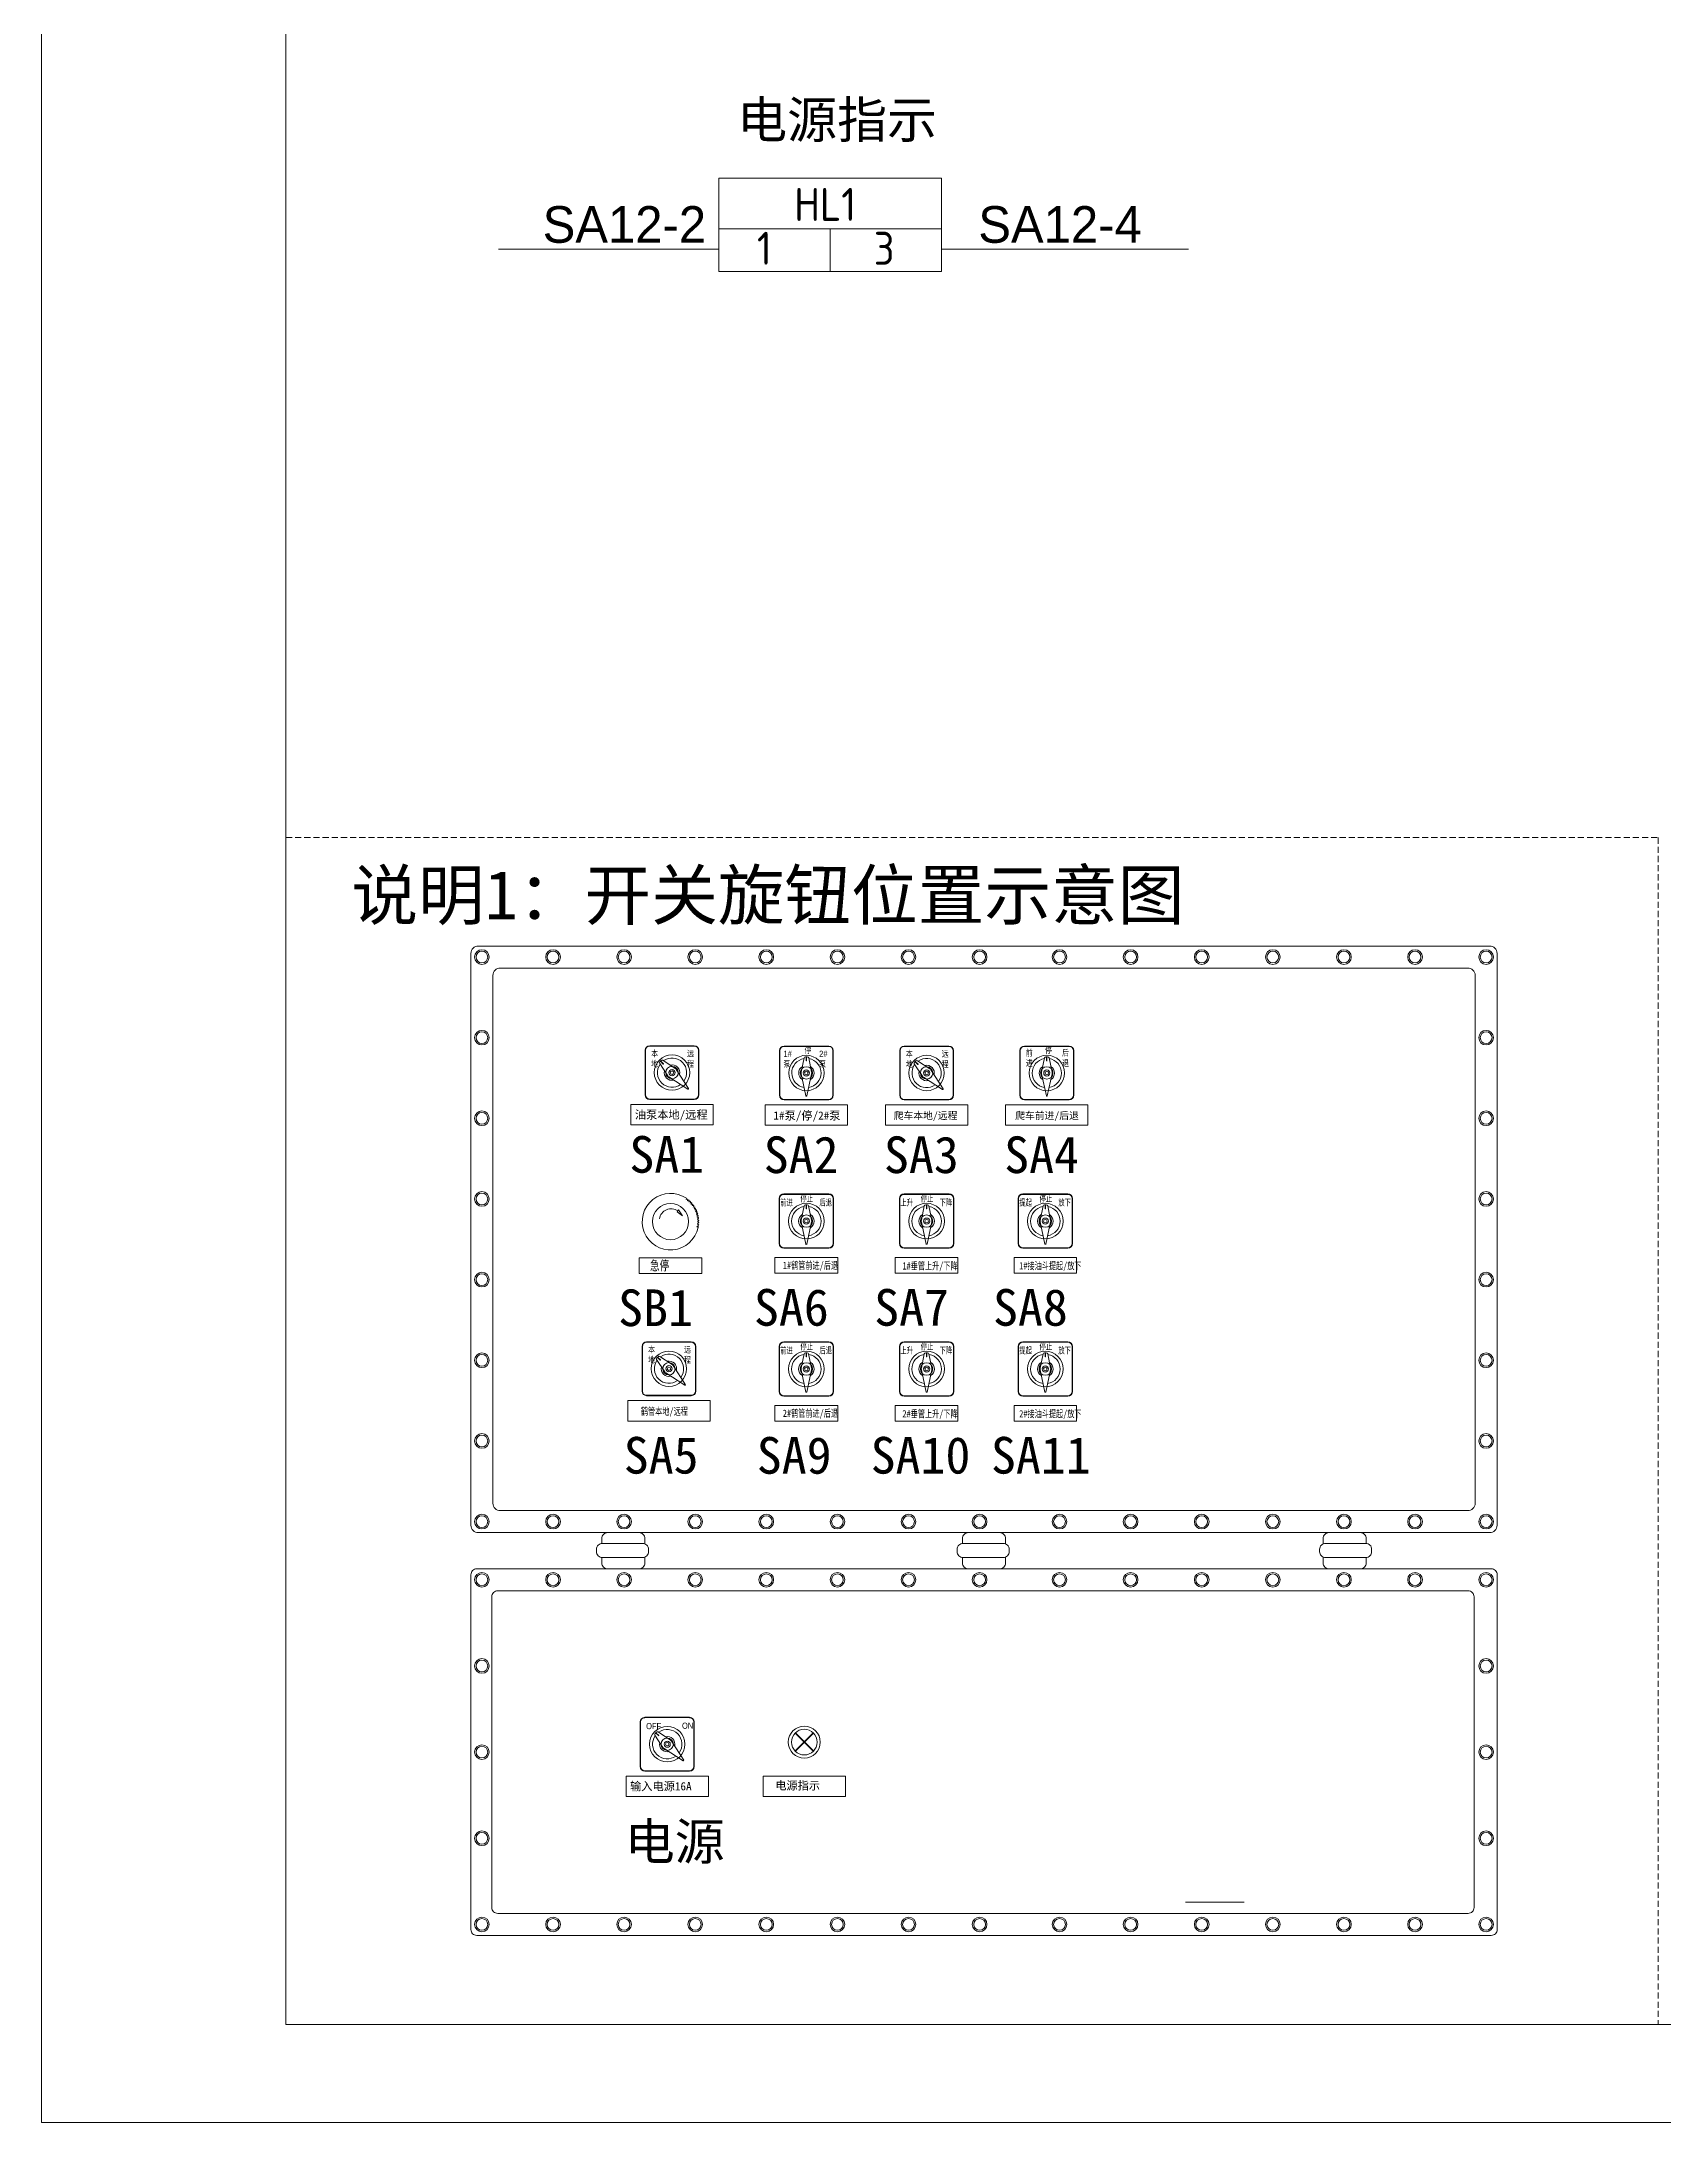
# Model space of a CAD drawing. Header units: millimetres. Extents: x 32626 to 72822, y 60047 to 123188.
# Drawn here: x 44413 to 45741, y 64401 to 66103 of the extents above; entities that cross this region are included whole.
import ezdxf

# ---------------------------------------------------------------- set-up
doc = ezdxf.new("R2010")
doc.units = ezdxf.units.MM
doc.header["$LTSCALE"] = 10
doc.linetypes.add('DASHED', pattern=[0.75, 0.5, -0.25])
doc.layers.get('0').update_dxf_attribs({"lineweight": 18})
for name, color, linetype, lineweight in [('1轮廓实线层', 7, 'Continuous', 18), ('2细线层', 4, 'Continuous', 18), ('图框层', 7, 'Continuous', 18)]:
    doc.layers.add(name, color=color, linetype=linetype, lineweight=lineweight)
doc.styles.add('FS', font='')
doc.styles.add('PC_TEXTSTYLE', font='SIMYOU.TTF', dxfattribs={"width": 0.8})
doc.styles.get("Standard").update_dxf_attribs({"font": 'isocp.shx', "width": 0.707, "bigfont": 'hztxt.shx'})
doc.styles.add('宋体', font='')
doc.styles.add('样式 1', font='SIMYOU.TTF', dxfattribs={"width": 0.75})
doc.styles.add('长仿宋', font='', dxfattribs={"width": 0.7})
doc.styles.get('FS').set_extended_font_data('宋体')
doc.styles.get('宋体').set_extended_font_data('宋体')
doc.styles.get('长仿宋').set_extended_font_data('宋体')

# ---------------------------------------------------------------- blocks, each defined once
blk = doc.blocks.new('本地远程')
for p, q in [((-35, 29), (-35, -29)), ((-34.5, -29), (-34.5, 29)), ((29, 35), (-29, 35)), ((-29, 34.5), (29, 34.5)), ((34.5, 29), (34.5, -29)), ((35, -29), (35, 29)), ((-5.5, -4.1), (-16, 11.8)), ((-14.1, 15.6), (-15.6, 14.1)), ((-15, 14.7), (-11.5, 11.1)), ((-14.7, 15), (-11.1, 11.5)), ((-11.8, 16), (4.1, 5.5)), ((21.5, -20.7), (5.5, 4.1)), ((-4.1, -5.5), (20.7, -21.5)), ((20.9, -21.5), (21.5, -20.9)), ((29, -34.5), (-29, -34.5)), ((-29, -35), (29, -35))]:
    blk.add_line(p, q)
for radius in [23, 8, 4, 2.25]:
    blk.add_circle((0, 0), radius)
for centre, radius, start, end in [((-29, 29), 6, 90, 180), ((-29, 29), 5.5, 90, 180), ((29, 29), 6, 0, 90), ((29, 29), 5.5, 360, 90), ((0, 0), 19, 144.8684, 305.9981), ((-14.2, 12.7), 2, 135, 206.5651), ((-12.7, 14.2), 2, 63.4349, 135), ((-11.3, 11.3), 0.25, 225, 45), ((0, 0), 19, 324.0019, 125.1316), ((0, 0), 10, 166.6435, 283.8145), ((0, 0), 10, 346.1855, 103.3565), ((1.3, 1.3), 5, 32.9777, 56.6397), ((-1.3, -1.3), 5, 213.3603, 237.0223), ((20.8, -21.3), 0.2, 237.1169, 315), ((21.3, -20.8), 0.2, 315, 32.8831), ((-29, -29), 6, 180, 270), ((-29, -29), 5.5, 180, 270), ((29, -29), 5.5, 270, 360), ((29, -29), 6, 270, 360)]:
    blk.add_arc(centre, radius, start, end)
at = {"char_height": 8, "attachment_point": 1, "style": 'PC_TEXTSTYLE'}
for s, insert, width in [('本地', (-27.1, 28.9), 14.149), ('远程', (19.6, 28.9), 15.64)]:
    blk.add_mtext(s, dxfattribs=dict(at, insert=insert, width=width))
blk = doc.blocks.new('液压泵旋钮')
for p, q in [((-35, 29), (-35, -29)), ((-34.5, -29), (-34.5, 29)), ((29, 35), (-29, 35)), ((-29, 34.5), (29, 34.5)), ((34.5, 29), (34.5, -29)), ((35, -29), (35, 29)), ((-6.8, 1), (-3, 19.6)), ((1.1, 21), (-1.1, 21)), ((-0.3, 21), (-0.3, 15.9)), ((0.2, 21), (0.2, 15.9)), ((3, 19.6), (6.8, 1)), ((-6.8, -1), (-0.6, -29.8)), ((0.6, -29.8), (6.8, -1)), ((29, -34.5), (-29, -34.5)), ((-29, -35), (29, -35)), ((-0.4, -30), (0.4, -30))]:
    blk.add_line(p, q)
for radius in [23, 8, 4, 2.25]:
    blk.add_circle((0, 0), radius)
for centre, radius, start, end in [((-29, 29), 6, 90, 180), ((-29, 29), 5.5, 90, 180), ((29, 29), 6, 0, 90), ((29, 29), 5.5, 360, 90), ((0, 0), 19, 99.8684, 260.9981), ((0, 0), 10, 121.6435, 238.8145), ((-1.9, 0), 5, 168.3603, 192.0223), ((-1.1, 19), 2, 90, 161.5651), ((0, 15.9), 0.25, 180, 0), ((1.1, 19), 2, 18.4349, 90), ((0, 0), 19, 279.0019, 80.1316), ((0, 0), 10, 301.1855, 58.3565), ((1.9, 0), 5, 347.9777, 11.6397), ((-29, -29), 6, 180, 270), ((-29, -29), 5.5, 180, 270), ((-0.4, -29.8), 0.2, 192.1169, 270), ((0.4, -29.8), 0.2, 270, 347.8831), ((29, -29), 5.5, 270, 360), ((29, -29), 6, 270, 360)]:
    blk.add_arc(centre, radius, start, end)
at = {"char_height": 8, "attachment_point": 1, "style": 'PC_TEXTSTYLE'}
for s, insert, width in [('1#泵', (-29.8, 28.9), 14.149), ('停', (-2.4, 33.6), 11), ('2#泵', (16.6, 28.9), 15.64)]:
    blk.add_mtext(s, dxfattribs=dict(at, insert=insert, width=width))
blk = doc.blocks.new('爬车旋钮')
for p, q in [((-35, 29), (-35, -29)), ((-34.5, -29), (-34.5, 29)), ((29, 35), (-29, 35)), ((-29, 34.5), (29, 34.5)), ((34.5, 29), (34.5, -29)), ((35, -29), (35, 29)), ((-6.8, 1), (-3, 19.6)), ((1.1, 21), (-1.1, 21)), ((-0.3, 21), (-0.3, 15.9)), ((0.2, 21), (0.2, 15.9)), ((3, 19.6), (6.8, 1)), ((-6.8, -1), (-0.6, -29.8)), ((0.6, -29.8), (6.8, -1)), ((29, -34.5), (-29, -34.5)), ((-29, -35), (29, -35)), ((-0.4, -30), (0.4, -30))]:
    blk.add_line(p, q)
for radius in [23, 8, 4, 2.25]:
    blk.add_circle((0, 0), radius)
for centre, radius, start, end in [((-29, 29), 6, 90, 180), ((-29, 29), 5.5, 90, 180), ((29, 29), 6, 0, 90), ((29, 29), 5.5, 360, 90), ((0, 0), 19, 99.8684, 260.9981), ((0, 0), 10, 121.6435, 238.8145), ((-1.9, 0), 5, 168.3603, 192.0223), ((-1.1, 19), 2, 90, 161.5651), ((0, 15.9), 0.25, 180, 0), ((1.1, 19), 2, 18.4349, 90), ((0, 0), 19, 279.0019, 80.1316), ((0, 0), 10, 301.1855, 58.3565), ((1.9, 0), 5, 347.9777, 11.6397), ((-29, -29), 6, 180, 270), ((-29, -29), 5.5, 180, 270), ((-0.4, -29.8), 0.2, 192.1169, 270), ((0.4, -29.8), 0.2, 270, 347.8831), ((29, -29), 5.5, 270, 360), ((29, -29), 6, 270, 360)]:
    blk.add_arc(centre, radius, start, end)
at = {"char_height": 8, "width": 11, "attachment_point": 1, "style": 'PC_TEXTSTYLE'}
for s, insert in [('前进', (-27.3, 30.2)), ('停', (-2.4, 33.6)), ('后退', (19.8, 30.2))]:
    blk.add_mtext(s, dxfattribs=dict(at, insert=insert))
blk = doc.blocks.new('急停')
for p, q in [((9.5, 13.8), (9.3, 12.9)), ((9.3, 12.9), (10.2, 13.3)), ((10.4, 13.1), (10.2, 12.2)), ((4.2, 5.9), (3.7, 5.4)), ((3.7, 5.4), (7, 2.9)), ((4.6, 6.5), (4.2, 5.9)), ((7, 2.9), (4.6, 6.5)), ((10.2, 12.2), (11, 12.6)), ((11.2, 12.4), (10.9, 11.6)), ((10.9, 11.6), (11.8, 11.9)), ((12, 11.7), (11.7, 10.8)), ((11.7, 10.8), (12.6, 11.1)), ((12.8, 10.9), (12.4, 10)), ((12.4, 10), (13.3, 10.2)), ((13.5, 10), (13, 9.2)), ((13, 9.2), (14, 9.3)), ((14.1, 9.1), (13.6, 8.3)), ((13.6, 8.3), (14.6, 8.4)), ((14.7, 8.2), (14.2, 7.5)), ((14.2, 7.5), (15.1, 7.5)), ((15.2, 7.2), (14.6, 6.5)), ((14.6, 6.5), (15.6, 6.5)), ((15.7, 6.2), (15.1, 5.6)), ((15.1, 5.6), (16, 5.5)), ((16.1, 5.2), (15.4, 4.6)), ((15.4, 4.6), (16.3, 4.4)), ((16.4, 4.1), (15.7, 3.6)), ((15.7, 3.6), (16.6, 3.4)), ((16.7, 3.1), (16, 2.6)), ((16, 2.6), (16.8, 2.3)), ((16.9, 2), (16.1, 1.5)), ((16.1, 1.5), (17, 1.2)), ((17, 0.9), (16.2, 0.5)), ((16.2, 0.5), (17.1, 0.1)), ((16.9, -3.5), (16, -3.7)), ((16, -3.7), (16.7, -4.3)), ((17, -2.4), (16.1, -2.7)), ((16.1, -2.7), (16.9, -3.2)), ((17.1, -1.3), (16.2, -1.6)), ((16.2, -1.6), (17, -2.1)), ((17.1, -0.2), (16.3, -0.6)), ((16.3, -0.6), (17.1, -1))]:
    blk.add_line(p, q)
blk.add_circle((-0.4, -0.7), 11.2)
for centre, radius, start, end in [((-0.4, -0.7), 17.5, 55.5124, 348.0594), ((-0.4, -0.7), 17.5, 51.9124, 52.8594), ((0, 0), 7.26, 55.0086, 172.0809), ((-0.4, -0.7), 17.5, 48.3124, 49.2594), ((-0.4, -0.7), 17.5, 44.7124, 45.6594), ((-0.4, -0.7), 17.5, 41.1124, 42.0594), ((-0.4, -0.7), 17.5, 37.5124, 38.4594), ((-0.4, -0.7), 17.5, 33.9124, 34.8594), ((-0.4, -0.7), 17.5, 30.3124, 31.2594), ((-0.4, -0.7), 17.5, 26.7124, 27.6594), ((-0.4, -0.7), 17.5, 23.1124, 24.0594), ((-0.4, -0.7), 17.5, 19.5124, 20.4594), ((-0.4, -0.7), 17.5, 15.9124, 16.8594), ((-0.4, -0.7), 17.5, 12.3124, 13.2594), ((-0.4, -0.7), 17.5, 8.7124, 9.6594), ((-0.4, -0.7), 17.5, 5.1124, 6.0594), ((-0.4, -0.7), 17.5, 1.5124, 2.4594), ((-0.4, -0.7), 17.5, 350.7124, 351.6594), ((-0.4, -0.7), 17.5, 354.3124, 355.2594), ((-0.4, -0.7), 17.5, 357.9124, 358.8594)]:
    blk.add_arc(centre, radius, start, end)

msp = doc.modelspace()

# ---------------------------------------------------------------- linework, layer by layer
for p, q in [((44967.5, 65949.9), (45149.8, 65949.9)), ((45058.6, 65949.9), (45058.6, 65915)), ((44967.5, 65933.2), (44787, 65933.2)), ((45149.8, 65933.2), (45351.9, 65933.2)), ((45057.5, 65160.2), (45020.7, 65160.2)), ((45020.7, 65159.9), (45057.5, 65159.9)), ((45155.9, 65160.2), (45119.1, 65160.2)), ((45119.1, 65159.9), (45155.9, 65159.9)), ((45253.1, 65160.2), (45216.3, 65160.2)), ((45216.3, 65159.9), (45253.1, 65159.9)), ((45016.9, 65156.4), (45016.9, 65119.6)), ((45017.2, 65119.6), (45017.2, 65156.4)), ((45034.8, 65138.7), (45037.2, 65150.5)), ((45039.7, 65151.3), (45038.4, 65151.3)), ((45038.9, 65151.3), (45038.9, 65148.1)), ((45039.2, 65151.3), (45039.2, 65148.1)), ((45040.9, 65150.5), (45043.4, 65138.7)), ((45061, 65156.4), (45061, 65119.6)), ((45061.3, 65119.6), (45061.3, 65156.4)), ((45115.3, 65156.4), (45115.3, 65119.6)), ((45115.6, 65119.6), (45115.6, 65156.4)), ((45133.2, 65138.7), (45135.6, 65150.5)), ((45138.2, 65151.3), (45136.8, 65151.3)), ((45137.3, 65151.3), (45137.3, 65148.1)), ((45137.6, 65151.3), (45137.6, 65148.1)), ((45139.4, 65150.5), (45141.8, 65138.7)), ((45159.4, 65156.4), (45159.4, 65119.6)), ((45159.7, 65119.6), (45159.7, 65156.4)), ((45212.5, 65156.4), (45212.5, 65119.6)), ((45212.8, 65119.6), (45212.8, 65156.4)), ((45230.4, 65138.6), (45232.8, 65150.5)), ((45235.4, 65151.3), (45234, 65151.3)), ((45234.5, 65151.3), (45234.5, 65148.1)), ((45234.9, 65151.3), (45234.9, 65148.1)), ((45236.6, 65150.5), (45239, 65138.6)), ((45256.6, 65156.4), (45256.6, 65119.6)), ((45256.9, 65119.6), (45256.9, 65156.4)), ((45034.8, 65137.4), (45038.7, 65119.1)), ((45039.4, 65119.1), (45043.4, 65137.4)), ((45133.2, 65137.4), (45137.1, 65119.1)), ((45137.9, 65119.1), (45141.8, 65137.4)), ((45230.4, 65137.3), (45234.3, 65119.1)), ((45235.1, 65119.1), (45239, 65137.3)), ((45057.5, 65116.1), (45020.7, 65116.1)), ((45020.7, 65115.8), (45057.5, 65115.8)), ((45038.8, 65119), (45039.3, 65119)), ((45155.9, 65116.1), (45119.1, 65116.1)), ((45119.1, 65115.8), (45155.9, 65115.8)), ((45137.2, 65119), (45137.7, 65119)), ((45253.1, 65116.1), (45216.3, 65116.1)), ((45216.3, 65115.8), (45253.1, 65115.8)), ((45234.5, 65119), (45235, 65119)), ((45057.5, 65039.2), (45020.7, 65039.2)), ((45020.7, 65038.9), (45057.5, 65038.9)), ((45155.9, 65039.2), (45119.1, 65039.2)), ((45119.1, 65038.9), (45155.9, 65038.9)), ((45253.1, 65039.2), (45216.3, 65039.2)), ((45216.3, 65038.9), (45253.1, 65038.9)), ((45016.9, 65035.4), (45016.9, 64998.6)), ((45017.2, 64998.6), (45017.2, 65035.4)), ((45034.8, 65017.6), (45037.2, 65029.4)), ((45039.7, 65030.3), (45038.4, 65030.3)), ((45038.9, 65030.3), (45038.9, 65027.1)), ((45039.2, 65030.3), (45039.2, 65027.1)), ((45040.9, 65029.4), (45043.4, 65017.6)), ((45061, 65035.4), (45061, 64998.6)), ((45061.3, 64998.6), (45061.3, 65035.4)), ((45115.3, 65035.4), (45115.3, 64998.6)), ((45115.6, 64998.6), (45115.6, 65035.4)), ((45133.2, 65017.6), (45135.6, 65029.4)), ((45138.2, 65030.3), (45136.8, 65030.3)), ((45137.3, 65030.3), (45137.3, 65027.1)), ((45137.6, 65030.3), (45137.6, 65027.1)), ((45139.4, 65029.4), (45141.8, 65017.6)), ((45159.4, 65035.4), (45159.4, 64998.6)), ((45159.7, 64998.6), (45159.7, 65035.4)), ((45212.5, 65035.4), (45212.5, 64998.6)), ((45212.8, 64998.6), (45212.8, 65035.4)), ((45230.4, 65017.6), (45232.8, 65029.4)), ((45235.4, 65030.3), (45234, 65030.3)), ((45234.5, 65030.3), (45234.5, 65027.1)), ((45234.9, 65030.3), (45234.9, 65027.1)), ((45236.6, 65029.4), (45239, 65017.6)), ((45256.6, 65035.4), (45256.6, 64998.6)), ((45256.9, 64998.6), (45256.9, 65035.4)), ((45034.8, 65016.3), (45038.7, 64998.1)), ((45039.4, 64998.1), (45043.4, 65016.3)), ((45133.2, 65016.3), (45137.1, 64998.1)), ((45137.9, 64998.1), (45141.8, 65016.3)), ((45230.4, 65016.3), (45234.3, 64998)), ((45235.1, 64998), (45239, 65016.3)), ((45057.5, 64995.1), (45020.7, 64995.1)), ((45020.7, 64994.8), (45057.5, 64994.8)), ((45038.8, 64998), (45039.3, 64998)), ((45155.9, 64995.1), (45119.1, 64995.1)), ((45119.1, 64994.8), (45155.9, 64994.8)), ((45137.2, 64998), (45137.7, 64998)), ((45253.1, 64995.1), (45216.3, 64995.1)), ((45216.3, 64994.8), (45253.1, 64994.8)), ((45234.5, 64997.9), (45235, 64997.9)), ((44943.5, 64732), (44906.9, 64732)), ((44903.1, 64728.2), (44903.1, 64691.7)), ((44903.4, 64691.7), (44903.4, 64728.2)), ((44906.9, 64731.7), (44943.5, 64731.7)), ((44921.7, 64707.4), (44915.1, 64717.4)), ((44916.3, 64719.8), (44915.4, 64718.8)), ((44915.7, 64719.2), (44918, 64717)), ((44915.9, 64719.4), (44918.2, 64717.2)), ((44917.8, 64720), (44927.8, 64713.4)), ((44946.9, 64728.2), (44946.9, 64691.7)), ((44947.2, 64691.7), (44947.2, 64728.2)), ((44922.6, 64706.5), (44938.2, 64696.4)), ((44938.7, 64696.9), (44928.7, 64712.5)), ((44943.5, 64688.2), (44906.9, 64688.2)), ((44906.9, 64687.9), (44943.5, 64687.9)), ((44938.4, 64696.4), (44938.7, 64696.8))]:
    msp.add_line(p, q)
at = {"lineweight": 40}
for p, q in [((45029.9, 64719.2), (45044.8, 64704.3)), ((45029.9, 64704.3), (45044.8, 64719.2))]:
    msp.add_line(p, q, dxfattribs=at)
msp.add_lwpolyline([(44967.5, 65991.3), (45149.8, 65991.3), (45149.8, 65915), (44967.5, 65915)], close=True)
for centre, radius in [((45039.1, 65138), 14.6), ((45039.1, 65138), 5.08), ((45137.5, 65138), 14.6), ((45137.5, 65138), 5.08), ((45234.7, 65138), 14.6), ((45234.7, 65138), 5.08), ((45039.1, 65138), 2.54), ((45039.1, 65138), 1.43), ((45137.5, 65138), 2.54), ((45137.5, 65138), 1.43), ((45234.7, 65138), 2.54), ((45234.7, 65138), 1.43), ((45039.1, 65017), 14.6), ((45039.1, 65017), 5.08), ((45137.5, 65017), 14.6), ((45137.5, 65017), 5.08), ((45234.7, 65017), 14.6), ((45234.7, 65017), 5.08), ((45039.1, 65017), 2.54), ((45039.1, 65017), 1.43), ((45137.5, 65017), 2.54), ((45137.5, 65017), 1.43), ((45234.7, 65017), 2.54), ((45234.7, 65017), 1.43), ((44925.2, 64710), 14.5), ((44925.2, 64710), 5.04), ((44925.2, 64710), 2.52), ((44925.2, 64710), 1.42)]:
    msp.add_circle(centre, radius)
for centre, radius, start, end in [((45020.7, 65156.4), 3.81, 90, 180), ((45020.7, 65156.4), 3.49, 90, 180), ((45057.5, 65156.4), 3.81, 0, 90), ((45057.5, 65156.4), 3.49, 0, 90), ((45119.1, 65156.4), 3.81, 90, 180), ((45119.1, 65156.4), 3.49, 90, 180), ((45155.9, 65156.4), 3.81, 0, 90), ((45155.9, 65156.4), 3.49, 0, 90), ((45216.3, 65156.4), 3.81, 90, 180), ((45216.3, 65156.4), 3.49, 90, 180), ((45253.1, 65156.4), 3.81, 0, 90), ((45253.1, 65156.4), 3.49, 0, 90), ((45039.1, 65138), 12.1, 99.8684, 260.9981), ((45039.1, 65138), 6.35, 121.6435, 238.8145), ((45038.4, 65150.1), 1.27, 90, 161.5651), ((45039.1, 65148.1), 0.159, 180, 360), ((45039.7, 65150.1), 1.27, 18.4349, 90), ((45039.1, 65138), 12.1, 279.0019, 80.1316), ((45039.1, 65138), 6.35, 301.1855, 58.3565), ((45137.5, 65138), 12.1, 99.8684, 260.9981), ((45137.5, 65138), 6.35, 121.6435, 238.8145), ((45136.8, 65150.1), 1.27, 90, 161.5651), ((45137.5, 65148.1), 0.159, 180, 0), ((45138.2, 65150.1), 1.27, 18.4349, 90), ((45137.5, 65138), 12.1, 279.0019, 80.1316), ((45137.5, 65138), 6.35, 301.1855, 58.3565), ((45234.7, 65138), 12.1, 99.8684, 260.9981), ((45234.7, 65138), 6.35, 121.6435, 238.8145), ((45234, 65150.1), 1.27, 90, 161.5651), ((45234.7, 65148.1), 0.159, 180, 360), ((45235.4, 65150.1), 1.27, 18.4349, 90), ((45234.7, 65138), 12.1, 279.0019, 80.1316), ((45234.7, 65138), 6.35, 301.1855, 58.3565), ((45037.9, 65138), 3.17, 168.3603, 192.0223), ((45040.3, 65138), 3.17, 347.9777, 11.6397), ((45136.3, 65138), 3.17, 168.3603, 192.0223), ((45138.7, 65138), 3.17, 347.9777, 11.6397), ((45233.5, 65138), 3.17, 168.3603, 192.0223), ((45235.9, 65138), 3.17, 347.9777, 11.6397), ((45020.7, 65119.6), 3.81, 180, 270), ((45020.7, 65119.6), 3.49, 180, 270), ((45038.8, 65119.1), 0.127, 192.1169, 270), ((45039.3, 65119.1), 0.127, 270, 347.8831), ((45057.5, 65119.6), 3.49, 270, 0), ((45057.5, 65119.6), 3.81, 270, 0), ((45119.1, 65119.6), 3.81, 180, 270), ((45119.1, 65119.6), 3.49, 180, 270), ((45137.2, 65119.1), 0.127, 192.1169, 270), ((45137.7, 65119.1), 0.127, 270, 347.8831), ((45155.9, 65119.6), 3.49, 270, 0), ((45155.9, 65119.6), 3.81, 270, 0), ((45216.3, 65119.6), 3.81, 180, 270), ((45216.3, 65119.6), 3.49, 180, 270), ((45234.5, 65119.1), 0.127, 192.1169, 270), ((45235, 65119.1), 0.127, 270, 347.8831), ((45253.1, 65119.6), 3.49, 270, 0), ((45253.1, 65119.6), 3.81, 270, 0), ((45020.7, 65035.4), 3.81, 90, 180), ((45020.7, 65035.4), 3.49, 90, 180), ((45057.5, 65035.4), 3.81, 0, 90), ((45057.5, 65035.4), 3.49, 0, 90), ((45119.1, 65035.4), 3.81, 90, 180), ((45119.1, 65035.4), 3.49, 90, 180), ((45155.9, 65035.4), 3.81, 0, 90), ((45155.9, 65035.4), 3.49, 0, 90), ((45216.3, 65035.4), 3.81, 90, 180), ((45216.3, 65035.4), 3.49, 90, 180), ((45253.1, 65035.4), 3.81, 0, 90), ((45253.1, 65035.4), 3.49, 0, 90), ((45039.1, 65017), 12.1, 99.8684, 260.9981), ((45039.1, 65017), 6.35, 121.6435, 238.8145), ((45038.4, 65029), 1.27, 90, 161.5651), ((45039.1, 65027.1), 0.159, 180, 360), ((45039.7, 65029), 1.27, 18.4349, 90), ((45039.1, 65017), 12.1, 279.0019, 80.1316), ((45039.1, 65017), 6.35, 301.1855, 58.3565), ((45137.5, 65017), 12.1, 99.8684, 260.9981), ((45137.5, 65017), 6.35, 121.6435, 238.8145), ((45136.8, 65029), 1.27, 90, 161.5651), ((45137.5, 65027.1), 0.159, 180, 0), ((45138.2, 65029), 1.27, 18.4349, 90), ((45137.5, 65017), 12.1, 279.0019, 80.1316), ((45137.5, 65017), 6.35, 301.1855, 58.3565), ((45234.7, 65017), 12.1, 99.8684, 260.9981), ((45234.7, 65017), 6.35, 121.6435, 238.8145), ((45234, 65029), 1.27, 90, 161.5651), ((45234.7, 65027.1), 0.159, 180, 360), ((45235.4, 65029), 1.27, 18.4349, 90), ((45234.7, 65017), 12.1, 279.0019, 80.1316), ((45234.7, 65017), 6.35, 301.1855, 58.3565), ((45037.9, 65017), 3.17, 168.3603, 192.0223), ((45040.3, 65017), 3.17, 347.9777, 11.6397), ((45136.3, 65017), 3.17, 168.3603, 192.0223), ((45138.7, 65017), 3.17, 347.9777, 11.6397), ((45233.5, 65017), 3.17, 168.3603, 192.0223), ((45235.9, 65017), 3.17, 347.9777, 11.6397), ((45020.7, 64998.6), 3.81, 180, 270), ((45020.7, 64998.6), 3.49, 180, 270), ((45038.8, 64998.1), 0.127, 192.1169, 270), ((45039.3, 64998.1), 0.127, 270, 347.8831), ((45057.5, 64998.6), 3.49, 270, 0), ((45057.5, 64998.6), 3.81, 270, 0), ((45119.1, 64998.6), 3.81, 180, 270), ((45119.1, 64998.6), 3.49, 180, 270), ((45137.2, 64998.1), 0.127, 192.1169, 270), ((45137.7, 64998.1), 0.127, 270, 347.8831), ((45155.9, 64998.6), 3.49, 270, 0), ((45155.9, 64998.6), 3.81, 270, 0), ((45216.3, 64998.6), 3.81, 180, 270), ((45216.3, 64998.6), 3.49, 180, 270), ((45234.5, 64998.1), 0.127, 192.1169, 270), ((45235, 64998.1), 0.127, 270, 347.8831), ((45253.1, 64998.6), 3.49, 270, 0), ((45253.1, 64998.6), 3.81, 270, 0), ((44906.9, 64728.2), 3.78, 90, 180), ((44943.5, 64728.2), 3.78, 0, 90), ((44906.9, 64728.2), 3.46, 90, 180), ((44925.2, 64710), 12, 144.8684, 305.9981), ((44916.2, 64718), 1.26, 135, 206.5651), ((44917.2, 64718.9), 1.26, 63.4349, 135), ((44918.1, 64717.1), 0.158, 225, 45), ((44925.2, 64710), 12, 324.0019, 125.1316), ((44925.2, 64710), 6.3, 346.1855, 103.3565), ((44943.5, 64728.2), 3.46, 0, 90), ((44925.2, 64710), 6.3, 166.6435, 283.8145), ((44924.3, 64709.1), 3.15, 213.3603, 237.0223), ((44926, 64710.8), 3.15, 32.9777, 56.6397), ((44906.9, 64691.7), 3.78, 180, 270), ((44906.9, 64691.7), 3.46, 180, 270), ((44938.3, 64696.5), 0.126, 237.1169, 315), ((44938.6, 64696.9), 0.126, 315, 32.8831), ((44943.5, 64691.7), 3.46, 270, 360), ((44943.5, 64691.7), 3.78, 270, 0)]:
    msp.add_arc(centre, radius, start, end)
at = {"layer": '1轮廓实线层'}
for p, q in [((44770.5, 65363.1), (45598.5, 65363.1)), ((44788.5, 65345.1), (45580.5, 65345.1)), ((44788.5, 64901.1), (45580.5, 64901.1)), ((45252.3, 64853.5), (45599.7, 64853.5)), ((44786.4, 64835.5), (45580.8, 64835.5)), ((45349.5, 64580.6), (45397.5, 64580.6)), ((44786.4, 64571.5), (45580.8, 64571.5)), ((44769.3, 64553.5), (45599.7, 64553.5))]:
    msp.add_line(p, q, dxfattribs=at)
at = {"layer": '1轮廓实线层', "linetype": 'DASHED'}
msp.add_lwpolyline([(44613.1, 65451.8), (45736.2, 65451.8), (45736.2, 64480.5), (44613.1, 64480.5)], close=True, dxfattribs=at)
at = {"layer": '1轮廓实线层'}
for points in [[(45598.5, 64883.1), (44770.5, 64883.1, -0.414214), (44764.5, 64889.1), (44764.5, 65357.1, -0.414214), (44770.5, 65363.1)], [(45598.5, 65363.1, -0.414214), (45604.5, 65357.1), (45604.5, 64889.1, -0.414214), (45598.5, 64883.1)], [(44788.5, 64901.1, -0.414214), (44782.5, 64907.1), (44782.5, 65339.1, -0.414214), (44788.5, 65345.1)], [(45580.5, 65345.1, -0.414214), (45586.5, 65339.1), (45586.5, 64907.1, -0.414214), (45580.5, 64901.1)], [(44871.7, 64874.3), (44871.7, 64878.3, -0.414214), (44876.5, 64883.1), (44902.1, 64883.1, -0.414214), (44906.9, 64878.3), (44906.9, 64873.9)], [(45166.9, 64874.3), (45166.9, 64878.3, -0.414214), (45171.7, 64883.1), (45197.3, 64883.1, -0.414214), (45202.1, 64878.3), (45202.1, 64873.9)], [(45497.3, 64874.3), (45497.3, 64878.3, 0.414214), (45492.5, 64883.1), (45466.9, 64883.1, 0.414214), (45462.1, 64878.3), (45462.1, 64873.9)], [(44769.3, 64553.5, -0.414214), (44764.5, 64558.3), (44764.5, 64848.7, -0.414214), (44769.3, 64853.5), (45252.3, 64853.5)], [(44906.9, 64863), (44906.9, 64858.3, -0.414214), (44902.1, 64853.5), (44876.5, 64853.5, -0.414214), (44871.7, 64858.3), (44871.7, 64862.7)], [(45202.1, 64863), (45202.1, 64858.3, -0.414214), (45197.3, 64853.5), (45171.7, 64853.5, -0.414214), (45166.9, 64858.3), (45166.9, 64862.7)], [(45462.1, 64863), (45462.1, 64858.3, 0.414214), (45466.9, 64853.5), (45492.5, 64853.5, 0.414214), (45497.3, 64858.3), (45497.3, 64862.7)], [(45599.7, 64853.5, -0.414214), (45604.5, 64848.7), (45604.5, 64558.3, -0.414214), (45599.7, 64553.5)], [(44786.4, 64571.5, -0.414214), (44781.6, 64576.3), (44781.6, 64830.7, -0.414214), (44786.4, 64835.5)], [(45580.8, 64835.5, -0.414214), (45585.6, 64830.7), (45585.6, 64576.3, -0.414214), (45580.8, 64571.5)]]:
    msp.add_lwpolyline(points, format="xyb", dxfattribs=at)
for points in [[(44895.4, 65233.5), (44962.8, 65233.5), (44962.8, 65216.8), (44895.4, 65216.8)], [(45005.4, 65233.1), (45072.8, 65233.1), (45072.8, 65216.5), (45005.4, 65216.5)], [(45103.8, 65233.1), (45171.2, 65233.1), (45171.2, 65216.5), (45103.8, 65216.5)], [(45202.2, 65233.1), (45269.6, 65233.1), (45269.6, 65216.5), (45202.2, 65216.5)], [(44902.3, 65107.9), (44953.5, 65107.9), (44953.5, 65095.1), (44902.3, 65095.1)], [(45013.4, 65108.2), (45064.7, 65108.2), (45064.7, 65095.5), (45013.4, 65095.5)], [(45111.9, 65108.2), (45163.1, 65108.2), (45163.1, 65095.5), (45111.9, 65095.5)], [(45209.1, 65108.2), (45260.3, 65108.2), (45260.3, 65095.5), (45209.1, 65095.5)], [(44892.9, 64991.1), (44960.3, 64991.1), (44960.3, 64974.4), (44892.9, 64974.4)], [(45013.4, 64987.2), (45064.7, 64987.2), (45064.7, 64974.4), (45013.4, 64974.4)], [(45111.9, 64987.2), (45163.1, 64987.2), (45163.1, 64974.4), (45111.9, 64974.4)], [(45209.1, 64987.2), (45260.3, 64987.2), (45260.3, 64974.4), (45209.1, 64974.4)], [(44891.5, 64683.9), (44958.9, 64683.9), (44958.9, 64667.2), (44891.5, 64667.2)], [(45003.7, 64683.9), (45071.1, 64683.9), (45071.1, 64667.2), (45003.7, 64667.2)]]:
    msp.add_lwpolyline(points, close=True, dxfattribs=at)
for points in [[(44867.3, 64869.5, -0.414214), (44872.1, 64874.3), (44905.1, 64874.3, -0.414214), (44909.9, 64869.5), (44909.9, 64867.5, -0.414214), (44905.1, 64862.7), (44872.1, 64862.7, -0.414214), (44867.3, 64867.5)], [(45162.5, 64869.5, -0.414214), (45167.3, 64874.3), (45200.3, 64874.3, -0.414214), (45205.1, 64869.5), (45205.1, 64867.5, -0.414214), (45200.3, 64862.7), (45167.3, 64862.7, -0.414214), (45162.5, 64867.5)], [(45501.8, 64869.5, 0.414214), (45497, 64874.3), (45464, 64874.3, 0.414214), (45459.2, 64869.5), (45459.2, 64867.5, 0.414214), (45464, 64862.7), (45497, 64862.7, 0.414214), (45501.8, 64867.5)]]:
    msp.add_lwpolyline(points, format="xyb", close=True, dxfattribs=at)
for centre, radius in [((44773.5, 65354.1), 6), ((44773.5, 65354.1), 4.8), ((44831.7, 65354.1), 6), ((44831.7, 65354.1), 4.8), ((44889.9, 65354.1), 6), ((44889.9, 65354.1), 4.8), ((44948.1, 65354.1), 6), ((44948.1, 65354.1), 4.8), ((45006.3, 65354.1), 6), ((45006.3, 65354.1), 4.8), ((45064.5, 65354.1), 6), ((45064.5, 65354.1), 4.8), ((45122.7, 65354.1), 6), ((45122.7, 65354.1), 4.8), ((45180.9, 65354.1), 6), ((45180.9, 65354.1), 4.8), ((45246.3, 65354.1), 6), ((45246.3, 65354.1), 4.8), ((45304.5, 65354.1), 6), ((45304.5, 65354.1), 4.8), ((45362.7, 65354.1), 6), ((45362.7, 65354.1), 4.8), ((45420.9, 65354.1), 6), ((45420.9, 65354.1), 4.8), ((45479.1, 65354.1), 6), ((45479.1, 65354.1), 4.8), ((45537.3, 65354.1), 6), ((45537.3, 65354.1), 4.8), ((45595.5, 65354.1), 6), ((45595.5, 65354.1), 4.8), ((44773.5, 65288.1), 6), ((45595.5, 65288.1), 6), ((44773.5, 65288.1), 4.8), ((45595.5, 65288.1), 4.8), ((44773.5, 65222.1), 6), ((44773.5, 65222.1), 4.8), ((45595.5, 65222.1), 6), ((45595.5, 65222.1), 4.8), ((44773.5, 65156.1), 6), ((44773.5, 65156.1), 4.8), ((45595.5, 65156.1), 6), ((45595.5, 65156.1), 4.8), ((44773.5, 65090.1), 6), ((44773.5, 65090.1), 4.8), ((45595.5, 65090.1), 6), ((45595.5, 65090.1), 4.8), ((44773.5, 65024.1), 6), ((44773.5, 65024.1), 4.8), ((45595.5, 65024.1), 6), ((45595.5, 65024.1), 4.8), ((44773.5, 64958.1), 6), ((44773.5, 64958.1), 4.8), ((45595.5, 64958.1), 6), ((45595.5, 64958.1), 4.8), ((44773.5, 64892.1), 6), ((44773.5, 64892.1), 4.8), ((44831.7, 64892.1), 6), ((44831.7, 64892.1), 4.8), ((44889.9, 64892.1), 6), ((44889.9, 64892.1), 4.8), ((44948.1, 64892.1), 6), ((44948.1, 64892.1), 4.8), ((45006.3, 64892.1), 6), ((45006.3, 64892.1), 4.8), ((45064.5, 64892.1), 6), ((45064.5, 64892.1), 4.8), ((45122.7, 64892.1), 6), ((45122.7, 64892.1), 4.8), ((45180.9, 64892.1), 6), ((45180.9, 64892.1), 4.8), ((45246.3, 64892.1), 6), ((45246.3, 64892.1), 4.8), ((45304.5, 64892.1), 6), ((45304.5, 64892.1), 4.8), ((45362.7, 64892.1), 6), ((45362.7, 64892.1), 4.8), ((45420.9, 64892.1), 6), ((45420.9, 64892.1), 4.8), ((45479.1, 64892.1), 6), ((45479.1, 64892.1), 4.8), ((45537.3, 64892.1), 6), ((45537.3, 64892.1), 4.8), ((45595.5, 64892.1), 6), ((45595.5, 64892.1), 4.8), ((44773.5, 64844.5), 6), ((44773.5, 64844.5), 4.8), ((44831.7, 64844.5), 6), ((44831.7, 64844.5), 4.8), ((44889.9, 64844.5), 6), ((44889.9, 64844.5), 4.8), ((44948.1, 64844.5), 6), ((44948.1, 64844.5), 4.8), ((45006.3, 64844.5), 6), ((45006.3, 64844.5), 4.8), ((45064.5, 64844.5), 6), ((45064.5, 64844.5), 4.8), ((45122.7, 64844.5), 6), ((45122.7, 64844.5), 4.8), ((45180.9, 64844.5), 6), ((45180.9, 64844.5), 4.8), ((45246.3, 64844.5), 6), ((45246.3, 64844.5), 4.8), ((45304.5, 64844.5), 6), ((45304.5, 64844.5), 4.8), ((45362.7, 64844.5), 6), ((45362.7, 64844.5), 4.8), ((45420.9, 64844.5), 6), ((45420.9, 64844.5), 4.8), ((45479.1, 64844.5), 6), ((45479.1, 64844.5), 4.8), ((45537.3, 64844.5), 6), ((45537.3, 64844.5), 4.8), ((45595.5, 64844.5), 6), ((45595.5, 64844.5), 4.8), ((44773.5, 64774), 6), ((44773.5, 64774), 4.8), ((45595.5, 64774), 6), ((45595.5, 64774), 4.8), ((45037.4, 64711.7), 13.1), ((45037.4, 64711.7), 10.5), ((44773.5, 64703.5), 6), ((44773.5, 64703.5), 4.8), ((45595.5, 64703.5), 6), ((45595.5, 64703.5), 4.8), ((44773.5, 64633), 6), ((44773.5, 64633), 4.8), ((45595.5, 64633), 6), ((45595.5, 64633), 4.8), ((44773.5, 64562.5), 6), ((44773.5, 64562.5), 4.8), ((44831.7, 64562.5), 6), ((44831.7, 64562.5), 4.8), ((44889.9, 64562.5), 6), ((44889.9, 64562.5), 4.8), ((44948.1, 64562.5), 6), ((44948.1, 64562.5), 4.8), ((45006.3, 64562.5), 6), ((45006.3, 64562.5), 4.8), ((45064.5, 64562.5), 6), ((45064.5, 64562.5), 4.8), ((45122.7, 64562.5), 6), ((45122.7, 64562.5), 4.8), ((45180.9, 64562.5), 6), ((45180.9, 64562.5), 4.8), ((45246.3, 64562.5), 6), ((45246.3, 64562.5), 4.8), ((45304.5, 64562.5), 6), ((45304.5, 64562.5), 4.8), ((45362.7, 64562.5), 6), ((45362.7, 64562.5), 4.8), ((45420.9, 64562.5), 6), ((45420.9, 64562.5), 4.8), ((45479.1, 64562.5), 6), ((45479.1, 64562.5), 4.8), ((45537.3, 64562.5), 6), ((45537.3, 64562.5), 4.8), ((45595.5, 64562.5), 6), ((45595.5, 64562.5), 4.8)]:
    msp.add_circle(centre, radius, dxfattribs=at)
at = {"layer": '2细线层'}
for p, q in [((44413.1, 64400.5), (44413.1, 67760.5)), ((49165.1, 64400.5), (44413.1, 64400.5))]:
    msp.add_line(p, q, dxfattribs=at)
at = {"layer": '图框层'}
for q in [(44613.1, 67680.5), (49085.1, 64480.5)]:
    msp.add_line((44613.1, 64480.5), q, dxfattribs=at)

# ---------------------------------------------------------------- block references
at = {"lineweight": 25, "xscale": 1.321942446042521, "yscale": 1.321942446042521, "zscale": 1.321942446042521}
msp.add_blockref('急停', (44928.4, 65138.5), dxfattribs=at)
at = {"layer": '1轮廓实线层'}
for name, p, xscale, yscale, zscale in [('本地远程', (44929.1, 65259.5), 0.6299999999995632, 0.6299999999995632, 0.6299999999995632), ('液压泵旋钮', (45039.1, 65259.2), 0.6299999999995632, 0.6299999999995632, 0.6299999999995632), ('本地远程', (45137.5, 65259.2), 0.6299999999995632, 0.6299999999995632, 0.6299999999995632), ('爬车旋钮', (45235.9, 65259.2), 0.6299999999995632, 0.6299999999995632, 0.6299999999995632), ('本地远程', (44926.6, 65017.2), 0.6299999999995635, 0.6299999999995635, 0.6299999999995635)]:
    msp.add_blockref(name, p, dxfattribs=dict(at, xscale=xscale, yscale=yscale, zscale=zscale))

# ---------------------------------------------------------------- texts
at = {"color": 3, "style": 'FS'}
for s, height, p in [('说明1：开关旋钮位置示意图', 40, (44666.6, 65384.8)), ('SA1', 30, (44894.2, 65177.6)), ('SA2', 30, (45004.2, 65177.3)), ('SA3', 30, (45102.6, 65177.3)), ('SA4', 30, (45201, 65177.3)), ('SB1', 30, (44885, 65052.1)), ('SA6', 30, (44996.2, 65052.4)), ('SA7', 30, (45094.6, 65052.4)), ('SA8', 30, (45191.9, 65052.4)), ('SA5', 30, (44889.6, 64931.4)), ('SA9', 30, (44998.5, 64931.3)), ('SA10', 30, (45091.7, 64931.4)), ('SA11', 30, (45190.2, 64931.4)), ('电源', 30, (44890.4, 64615.4))]:
    msp.add_text(s, height=height, dxfattribs=at).set_placement(p)
at = {"style": 'PC_TEXTSTYLE', "width": 0.8}
for s, p in [('OFF', (44907.9, 64722.3)), ('ON', (44937.3, 64722.6))]:
    msp.add_text(s, height=5.04, dxfattribs=at).set_placement(p)
at = {"layer": '1轮廓实线层'}
for s, height, style, p in [('电源指示', 30, '样式 1', (44982.4, 66024.2)), ('SA12-2', 30, '样式 1', (44823.2, 65938.5)), ('SA12-4', 30, '样式 1', (45179.8, 65938.5)), ('油泵本地/远程', 6.72, '宋体', (44898.7, 65221.7)), ('1#泵/停/2#泵', 6.72, '宋体', (45012.1, 65221)), ('爬车本地/远程', 5.88, '宋体', (45110.6, 65221.4)), ('爬车前进/后退', 5.88, '宋体', (45210, 65221.4)), ('输入电源16A', 6.72, '宋体', (44894.8, 64672.2)), ('电源指示', 6.72, '宋体', (45013.6, 64672.8))]:
    msp.add_text(s, height=height, dxfattribs=dict(at, style=style)).set_placement(p)
for s, p in [('HL1', (45029.2, 65956.4)), ('1', (44998.6, 65920.5)), ('3', (45094.2, 65920.5))]:
    msp.add_text(s, height=27, dxfattribs=at).set_placement(p)
at = {"layer": '1轮廓实线层', "style": '长仿宋', "width": 0.7}
for s, height, p in [('停止', 5.29, (45034.2, 65153.9)), ('停止', 5.29, (45132.7, 65153.9)), ('停止', 5.29, (45229.9, 65153.8)), ('前进', 5.29, (45017.6, 65150.6)), ('后退', 5.29, (45049.7, 65150.6)), ('上升', 5.29, (45116, 65150.6)), ('下降', 5.29, (45148.1, 65150.6)), ('提起', 5.29, (45213.3, 65150.6)), ('放下', 5.29, (45245.3, 65150.6)), ('急停', 7.93, (44911.1, 65097.7)), ('1#鹤管前进/后退', 5.95, (45019.8, 65098.8)), ('1#垂管上升/下降', 5.95, (45117.7, 65098.4)), ('1#接油斗提起/放下', 5.95, (45213.3, 65098.5)), ('停止', 5.29, (45034.2, 65032.8)), ('停止', 5.29, (45132.7, 65032.8)), ('停止', 5.29, (45229.9, 65032.8)), ('前进', 5.29, (45017.6, 65029.6)), ('后退', 5.29, (45049.7, 65029.6)), ('上升', 5.29, (45116, 65029.6)), ('下降', 5.29, (45148.1, 65029.6)), ('提起', 5.29, (45213.3, 65029.6)), ('放下', 5.29, (45245.3, 65029.6)), ('鹤管本地/远程', 5.95, (44903.7, 64979.4)), ('2#鹤管前进/后退', 5.95, (45019.8, 64977.8)), ('2#垂管上升/下降', 5.95, (45117.7, 64977.4)), ('2#接油斗提起/放下', 5.95, (45213.3, 64977.4))]:
    msp.add_text(s, height=height, dxfattribs=at).set_placement(p)

doc.saveas('drawing.dxf')
